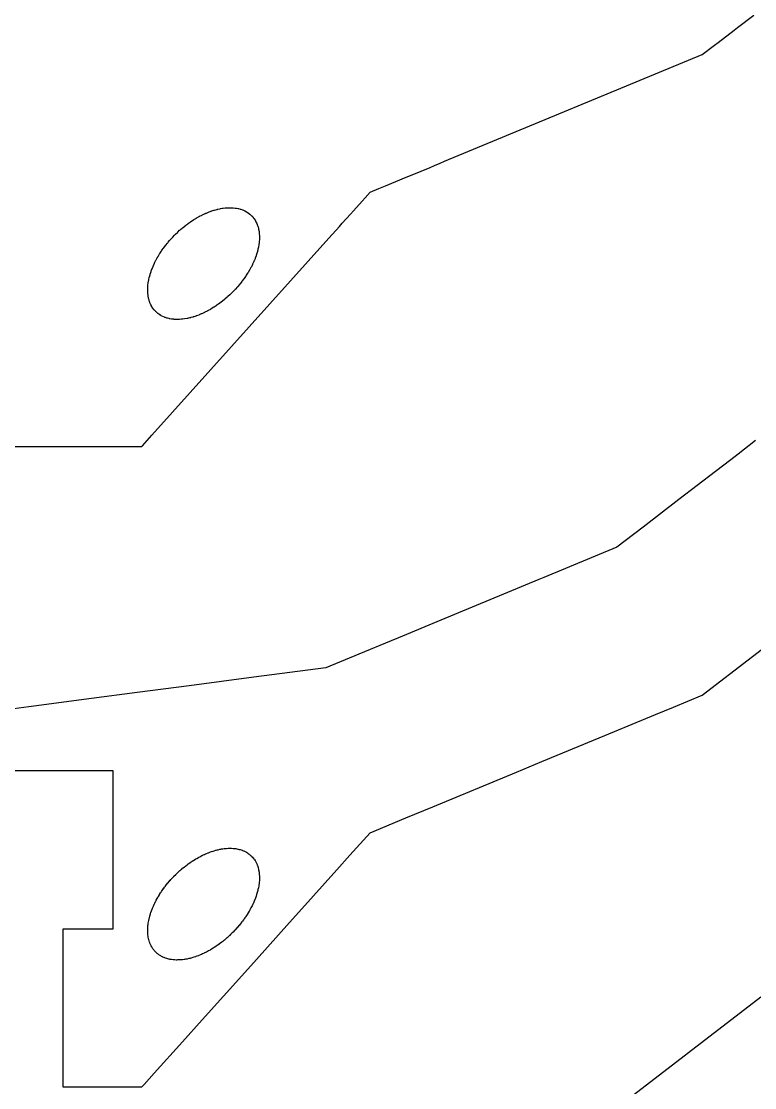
# Model space of a CAD drawing. Header units: metres. Extents: x 1 to 389, y 5 to 245.
# Drawn here: x 65.35 to 99.71, y 75 to 124.94 of the extents above; entities that cross this region are included whole.
import ezdxf

# ---------------------------------------------------------------- set-up
doc = ezdxf.new("R2010")
doc.units = ezdxf.units.M

msp = doc.modelspace()

# ---------------------------------------------------------------- linework, layer by layer
for p, q in [((98.9026, 124.65), (99.6631, 125.234)), ((97.994, 123.953), (98.7408, 124.527)), ((98.7408, 124.527), (98.9026, 124.65)), ((97.8273, 123.825), (97.994, 123.953)), ((85.1826, 118.385), (97.2487, 123.381)), ((97.2487, 123.381), (97.8273, 123.825)), ((84.973, 118.298), (85.1826, 118.385)), ((83.6683, 117.757), (84.502, 118.103)), ((84.502, 118.103), (84.707, 118.188)), ((84.707, 118.188), (84.973, 118.298)), ((82.4129, 117.237), (83.3755, 117.636)), ((83.3755, 117.636), (83.6683, 117.757)), ((81.4606, 116.681), (81.6927, 116.939)), ((81.6927, 116.939), (82.1014, 117.109)), ((82.1014, 117.109), (82.4129, 117.237)), ((80.909, 116.067), (81.3118, 116.515)), ((81.3118, 116.515), (81.4606, 116.681)), ((73.8044, 115.865), (73.8447, 115.885)), ((73.8447, 115.885), (73.864, 115.894)), ((73.864, 115.894), (73.9618, 115.939)), ((73.9618, 115.939), (73.9734, 115.944)), ((73.9734, 115.944), (73.9921, 115.95)), ((73.9921, 115.95), (74.0033, 115.955)), ((74.0033, 115.955), (74.0225, 115.963)), ((74.0225, 115.963), (74.1187, 116.005)), ((74.1187, 116.005), (74.2342, 116.048)), ((74.2342, 116.048), (74.2454, 116.052)), ((74.2454, 116.052), (74.2736, 116.062)), ((74.2736, 116.062), (74.3698, 116.093)), ((74.3698, 116.093), (74.381, 116.096)), ((74.381, 116.096), (74.3887, 116.099)), ((74.3887, 116.099), (74.408, 116.105)), ((74.408, 116.105), (74.5042, 116.131)), ((74.5042, 116.131), (74.515, 116.134)), ((74.515, 116.134), (74.5228, 116.135)), ((74.5228, 116.135), (74.532, 116.138)), ((74.532, 116.138), (74.5433, 116.141)), ((74.5433, 116.141), (74.5621, 116.145)), ((74.5621, 116.145), (74.6567, 116.165)), ((74.6567, 116.165), (74.6657, 116.167)), ((74.6657, 116.167), (74.6751, 116.168)), ((74.6751, 116.168), (74.7667, 116.184)), ((74.7667, 116.184), (74.7774, 116.186)), ((74.7774, 116.186), (74.7867, 116.189)), ((74.7867, 116.189), (74.8047, 116.191)), ((74.8047, 116.191), (74.8947, 116.202)), ((74.8947, 116.202), (74.905, 116.203)), ((74.905, 116.203), (74.9128, 116.203)), ((74.9128, 116.203), (74.9205, 116.205)), ((74.9205, 116.205), (74.9313, 116.206)), ((74.9313, 116.206), (75.0387, 116.211)), ((75.0387, 116.211), (75.0558, 116.212)), ((75.0558, 116.212), (75.1411, 116.213)), ((75.1411, 116.213), (75.1685, 116.213)), ((75.1685, 116.213), (75.1779, 116.213)), ((75.1779, 116.213), (75.1949, 116.212)), ((75.1949, 116.212), (75.2787, 116.207)), ((75.2787, 116.207), (75.3751, 116.196)), ((75.3751, 116.196), (75.385, 116.195)), ((75.385, 116.195), (75.3927, 116.195)), ((75.3927, 116.195), (75.3989, 116.194)), ((75.3989, 116.194), (75.4236, 116.189)), ((75.4236, 116.189), (75.5027, 116.173)), ((75.5027, 116.173), (75.5175, 116.17)), ((75.5175, 116.17), (75.601, 116.149)), ((75.601, 116.149), (75.6087, 116.147)), ((75.6087, 116.147), (75.6149, 116.146)), ((75.6149, 116.146), (75.623, 116.143)), ((75.623, 116.143), (75.6373, 116.138)), ((75.6373, 116.138), (75.7087, 116.113)), ((75.7087, 116.113), (75.7226, 116.108)), ((75.7226, 116.108), (75.7909, 116.078)), ((75.7909, 116.078), (75.7985, 116.074)), ((75.7985, 116.074), (75.8109, 116.068)), ((75.8109, 116.068), (75.8186, 116.064)), ((75.8186, 116.064), (75.8947, 116.023)), ((75.8947, 116.023), (75.9068, 116.016)), ((75.9068, 116.016), (75.9761, 115.972)), ((75.9761, 115.972), (75.9807, 115.969)), ((75.9807, 115.969), (75.9919, 115.96)), ((75.9919, 115.96), (76.0494, 115.917)), ((76.0494, 115.917), (76.0607, 115.909)), ((76.0607, 115.909), (76.0688, 115.902)), ((76.0688, 115.902), (76.071, 115.899)), ((76.071, 115.899), (76.1223, 115.851)), ((80.3873, 115.486), (80.7661, 115.908)), ((80.7661, 115.908), (80.909, 116.066)), ((80.909, 116.066), (80.909, 116.067)), ((73.0202, 115.365), (73.031, 115.373)), ((73.031, 115.373), (73.0387, 115.379)), ((73.0387, 115.379), (73.0571, 115.393)), ((73.0571, 115.393), (73.1487, 115.463)), ((73.1487, 115.463), (73.1594, 115.471)), ((73.1594, 115.471), (73.1687, 115.477)), ((73.1687, 115.477), (73.1876, 115.49)), ((73.1876, 115.49), (73.2822, 115.557)), ((73.2822, 115.557), (73.2934, 115.565)), ((73.2934, 115.565), (73.3027, 115.569)), ((73.3027, 115.569), (73.3105, 115.577)), ((73.3105, 115.577), (73.3213, 115.585)), ((73.3213, 115.585), (73.4367, 115.657)), ((73.4367, 115.657), (73.4556, 115.669)), ((73.4556, 115.669), (73.5518, 115.728)), ((73.5518, 115.728), (73.5634, 115.735)), ((73.5634, 115.735), (73.5727, 115.739)), ((73.5727, 115.739), (73.592, 115.75)), ((73.592, 115.75), (73.6882, 115.804)), ((73.6882, 115.804), (73.6994, 115.811)), ((73.6994, 115.811), (73.7087, 115.815)), ((73.7087, 115.815), (73.7165, 115.82)), ((73.7165, 115.82), (73.7277, 115.826)), ((73.7277, 115.826), (73.7851, 115.855)), ((73.7851, 115.855), (73.8044, 115.865)), ((76.1223, 115.851), (76.1285, 115.846)), ((76.1285, 115.846), (76.1348, 115.841)), ((76.1348, 115.841), (76.1378, 115.837)), ((76.1378, 115.837), (76.1432, 115.83)), ((76.1432, 115.83), (76.1929, 115.778)), ((76.1929, 115.778), (76.2027, 115.767)), ((76.2027, 115.767), (76.2446, 115.71)), ((76.2446, 115.71), (76.2527, 115.699)), ((76.2527, 115.699), (76.2581, 115.692)), ((76.2581, 115.692), (76.2627, 115.687)), ((76.2627, 115.687), (76.3015, 115.627)), ((76.3015, 115.627), (76.3092, 115.615)), ((76.3092, 115.615), (76.3136, 115.608)), ((76.3136, 115.608), (76.3167, 115.601)), ((76.3167, 115.601), (76.3576, 115.525)), ((76.3576, 115.525), (76.3616, 115.518)), ((76.3616, 115.518), (76.3647, 115.511)), ((76.3647, 115.511), (76.4001, 115.43)), ((76.4001, 115.43), (76.4036, 115.422)), ((76.4036, 115.422), (76.4067, 115.415)), ((76.4067, 115.415), (76.4316, 115.344)), ((80.2534, 115.336), (80.3873, 115.486)), ((72.4429, 114.84), (72.5236, 114.924)), ((72.5236, 114.924), (72.5599, 114.961)), ((72.5599, 114.961), (72.5769, 114.977)), ((72.5769, 114.977), (72.6608, 115.059)), ((72.6608, 115.059), (72.6782, 115.075)), ((72.6782, 115.075), (72.7667, 115.154)), ((72.7667, 115.154), (72.777, 115.163)), ((72.777, 115.163), (72.7847, 115.169)), ((72.7847, 115.169), (72.8022, 115.185)), ((72.8022, 115.185), (72.8907, 115.262)), ((72.8907, 115.262), (72.901, 115.271)), ((72.901, 115.271), (72.9087, 115.277)), ((72.9087, 115.277), (72.9271, 115.292)), ((72.9271, 115.292), (73.0202, 115.365)), ((76.4316, 115.344), (76.4365, 115.33)), ((76.4365, 115.33), (76.4388, 115.322)), ((76.4388, 115.322), (76.4388, 115.315)), ((76.4388, 115.315), (76.4605, 115.239)), ((76.4605, 115.239), (76.4668, 115.216)), ((76.4668, 115.216), (76.4668, 115.209)), ((76.4668, 115.209), (76.4887, 115.099)), ((76.4887, 115.099), (76.4965, 115.017)), ((76.4965, 115.017), (76.4983, 115.001)), ((76.4983, 115.001), (76.4992, 114.992)), ((76.4992, 114.992), (76.5007, 114.985)), ((76.5007, 114.985), (76.5054, 114.902)), ((76.5054, 114.902), (76.5063, 114.885)), ((76.5063, 114.885), (76.5067, 114.875)), ((76.5067, 114.875), (76.5067, 114.867)), ((79.7603, 114.787), (80.2534, 115.336)), ((71.4654, 105.552), (79.7603, 114.787)), ((72.0206, 114.334), (72.0985, 114.438)), ((72.0985, 114.438), (72.1047, 114.445)), ((72.1047, 114.445), (72.1137, 114.457)), ((72.1137, 114.457), (72.1195, 114.464)), ((72.1195, 114.464), (72.1925, 114.557)), ((72.1925, 114.557), (72.2005, 114.568)), ((72.2005, 114.568), (72.2067, 114.575)), ((72.2067, 114.575), (72.222, 114.593)), ((72.222, 114.593), (72.298, 114.682)), ((72.298, 114.682), (72.3058, 114.689)), ((72.3058, 114.689), (72.3147, 114.699)), ((72.3147, 114.699), (72.3225, 114.707)), ((72.3225, 114.707), (72.3315, 114.717)), ((72.3315, 114.717), (72.3476, 114.735)), ((72.3476, 114.735), (72.4267, 114.823)), ((72.4267, 114.823), (72.4429, 114.84)), ((76.4619, 114.382), (76.4587, 114.363)), ((76.4774, 114.473), (76.4619, 114.382)), ((76.4796, 114.484), (76.4774, 114.473)), ((76.4827, 114.493), (76.4796, 114.484)), ((76.4841, 114.511), (76.4827, 114.501)), ((76.4827, 114.501), (76.4827, 114.493)), ((76.4859, 114.529), (76.4841, 114.511)), ((76.4967, 114.619), (76.4859, 114.529)), ((76.4981, 114.637), (76.4967, 114.619)), ((76.5043, 114.727), (76.4981, 114.637)), ((76.5047, 114.738), (76.5043, 114.727)), ((76.5052, 114.78), (76.5047, 114.763)), ((76.5047, 114.763), (76.5047, 114.738)), ((76.5067, 114.867), (76.5052, 114.78)), ((71.6795, 113.797), (71.7338, 113.893)), ((71.7338, 113.893), (71.7401, 113.904)), ((71.7401, 113.904), (71.7448, 113.913)), ((71.7448, 113.913), (71.7509, 113.921)), ((71.7509, 113.921), (71.7581, 113.932)), ((71.7581, 113.932), (71.7693, 113.952)), ((71.7693, 113.952), (71.8267, 114.049)), ((71.8267, 114.049), (71.8393, 114.068)), ((71.8393, 114.068), (71.9014, 114.163)), ((71.9014, 114.163), (71.9054, 114.169)), ((71.9054, 114.169), (71.9085, 114.174)), ((71.9085, 114.174), (71.9147, 114.183)), ((71.9147, 114.183), (71.9194, 114.191)), ((71.9194, 114.191), (71.927, 114.202)), ((71.927, 114.202), (71.94, 114.221)), ((71.94, 114.221), (72.0067, 114.315)), ((72.0067, 114.315), (72.0206, 114.334)), ((76.3487, 113.961), (76.3059, 113.846)), ((76.3546, 113.981), (76.3487, 113.961)), ((76.3856, 114.077), (76.3546, 113.981)), ((76.3892, 114.088), (76.3856, 114.077)), ((76.3907, 114.097), (76.3892, 114.088)), ((76.3954, 114.105), (76.3907, 114.097)), ((76.399, 114.116), (76.3954, 114.105)), ((76.4287, 114.229), (76.399, 114.116)), ((76.4303, 114.239), (76.4287, 114.229)), ((76.4325, 114.25), (76.4303, 114.239)), ((76.437, 114.269), (76.4325, 114.25)), ((76.4587, 114.363), (76.437, 114.269)), ((71.4787, 113.365), (71.4834, 113.375)), ((71.4834, 113.375), (71.4883, 113.386)), ((71.4883, 113.386), (71.5367, 113.501)), ((71.5367, 113.501), (71.5907, 113.62)), ((71.5907, 113.62), (71.5929, 113.625)), ((71.5929, 113.625), (71.5987, 113.639)), ((71.5987, 113.639), (71.609, 113.659)), ((71.609, 113.659), (71.6587, 113.757)), ((71.6587, 113.757), (71.6641, 113.768)), ((71.6641, 113.768), (71.6687, 113.777)), ((71.6687, 113.777), (71.6795, 113.797)), ((76.1087, 113.415), (76.0544, 113.318)), ((76.1134, 113.423), (76.1087, 113.415)), ((76.1192, 113.434), (76.1134, 113.423)), ((76.1268, 113.449), (76.1192, 113.434)), ((76.1765, 113.547), (76.1268, 113.449)), ((76.1787, 113.551), (76.1765, 113.547)), ((76.1877, 113.571), (76.1787, 113.551)), ((76.2312, 113.668), (76.1877, 113.571)), ((76.2361, 113.68), (76.2312, 113.668)), ((76.2407, 113.689), (76.2361, 113.68)), ((76.2439, 113.699), (76.2407, 113.689)), ((76.2483, 113.71), (76.2439, 113.699)), ((76.2568, 113.729), (76.2483, 113.71)), ((76.2987, 113.825), (76.2568, 113.729)), ((76.3036, 113.84), (76.2987, 113.825)), ((76.3059, 113.846), (76.3036, 113.84)), ((71.3232, 112.848), (71.3449, 112.943)), ((71.3449, 112.943), (71.3472, 112.954)), ((71.3472, 112.954), (71.3487, 112.961)), ((71.3487, 112.961), (71.3537, 112.98)), ((71.3537, 112.98), (71.3801, 113.075)), ((71.3801, 113.075), (71.3836, 113.086)), ((71.3836, 113.086), (71.3867, 113.095)), ((71.3867, 113.095), (71.3883, 113.103)), ((71.3883, 113.103), (71.3919, 113.114)), ((71.3919, 113.114), (71.3977, 113.133)), ((71.3977, 113.133), (71.4287, 113.229)), ((71.4287, 113.229), (71.4318, 113.239)), ((71.4318, 113.239), (71.4359, 113.25)), ((71.4359, 113.25), (71.4787, 113.365)), ((75.7707, 112.875), (75.7009, 112.782)), ((75.7757, 112.883), (75.7707, 112.875)), ((75.7837, 112.894), (75.7757, 112.883)), ((75.8505, 112.989), (75.7837, 112.894)), ((75.8581, 113), (75.8505, 112.989)), ((75.8627, 113.009), (75.8581, 113)), ((75.8689, 113.017), (75.8627, 113.009)), ((75.8761, 113.028), (75.8689, 113.017)), ((75.8887, 113.047), (75.8761, 113.028)), ((75.9507, 113.143), (75.8887, 113.047)), ((75.9569, 113.153), (75.9507, 113.143)), ((75.9637, 113.164), (75.9569, 113.153)), ((75.9753, 113.183), (75.9637, 113.164)), ((76.0374, 113.287), (75.9753, 113.183)), ((76.0544, 113.318), (76.0374, 113.287)), ((71.2712, 112.342), (71.2728, 112.429)), ((71.2728, 112.447), (71.2741, 112.465)), ((71.2728, 112.429), (71.2728, 112.447)), ((71.2741, 112.465), (71.2787, 112.553)), ((71.2787, 112.553), (71.2792, 112.564)), ((71.2792, 112.564), (71.2807, 112.571)), ((71.2807, 112.571), (71.2816, 112.577)), ((71.2816, 112.577), (71.283, 112.589)), ((71.283, 112.589), (71.2938, 112.679)), ((71.2938, 112.679), (71.2952, 112.69)), ((71.2952, 112.69), (71.2967, 112.697)), ((71.2967, 112.697), (71.3187, 112.829)), ((71.3187, 112.829), (71.3232, 112.848)), ((75.3585, 112.377), (75.3507, 112.367)), ((75.3679, 112.387), (75.3585, 112.377)), ((75.3836, 112.404), (75.3679, 112.387)), ((75.4627, 112.491), (75.3836, 112.404)), ((75.4705, 112.499), (75.4627, 112.491)), ((75.4947, 112.527), (75.4705, 112.499)), ((75.5707, 112.615), (75.4947, 112.527)), ((75.577, 112.625), (75.5707, 112.615)), ((75.5855, 112.636), (75.577, 112.625)), ((75.5993, 112.652), (75.5855, 112.636)), ((75.5998, 112.654), (75.5993, 112.652)), ((75.6875, 112.764), (75.5998, 112.654)), ((75.7009, 112.782), (75.6875, 112.764)), ((71.2707, 112.325), (71.2712, 112.342)), ((71.2707, 112.318), (71.2707, 112.325)), ((71.2716, 112.308), (71.2707, 112.318)), ((71.2763, 112.222), (71.2716, 112.308)), ((71.2767, 112.205), (71.2763, 112.222)), ((71.2783, 112.199), (71.2767, 112.205)), ((71.2792, 112.19), (71.2783, 112.199)), ((71.2885, 112.109), (71.2792, 112.19)), ((71.2907, 112.093), (71.2885, 112.109)), ((71.2907, 112.086), (71.2907, 112.093)), ((71.2921, 112.076), (71.2907, 112.086)), ((71.3076, 111.999), (71.2921, 112.076)), ((71.3107, 111.983), (71.3076, 111.999)), ((71.3132, 111.971), (71.3107, 111.983)), ((71.3145, 111.967), (71.3132, 111.971)), ((71.3347, 111.892), (71.3145, 111.967)), ((71.3387, 111.877), (71.3347, 111.892)), ((71.362, 111.806), (71.3387, 111.877)), ((74.8687, 111.913), (74.7772, 111.84)), ((74.8765, 111.921), (74.8687, 111.913)), ((74.9043, 111.945), (74.8765, 111.921)), ((74.9927, 112.021), (74.9043, 111.945)), ((75.0005, 112.029), (74.9927, 112.021)), ((75.0108, 112.039), (75.0005, 112.029)), ((75.0283, 112.054), (75.0108, 112.039)), ((75.1167, 112.133), (75.0283, 112.054)), ((75.1245, 112.14), (75.1167, 112.133)), ((75.1344, 112.149), (75.1245, 112.14)), ((75.2347, 112.249), (75.1344, 112.149)), ((75.244, 112.257), (75.2347, 112.249)), ((75.2539, 112.267), (75.244, 112.257)), ((75.2701, 112.284), (75.2539, 112.267)), ((75.3507, 112.367), (75.2701, 112.284)), ((71.3692, 111.783), (71.362, 111.806)), ((71.3707, 111.775), (71.3692, 111.783)), ((71.3738, 111.771), (71.3707, 111.775)), ((71.3774, 111.763), (71.3738, 111.771)), ((71.4069, 111.693), (71.3774, 111.763)), ((71.4128, 111.679), (71.4069, 111.693)), ((71.4158, 111.673), (71.4128, 111.679)), ((71.4199, 111.666), (71.4158, 111.673)), ((71.4607, 111.589), (71.4199, 111.666)), ((71.4638, 111.583), (71.4607, 111.589)), ((71.4683, 111.576), (71.4638, 111.583)), ((71.5167, 111.503), (71.4683, 111.576)), ((71.5586, 111.447), (71.5167, 111.503)), ((71.5672, 111.436), (71.5586, 111.447)), ((71.5721, 111.43), (71.5672, 111.436)), ((71.5767, 111.423), (71.5721, 111.43)), ((71.5798, 111.419), (71.5767, 111.423)), ((71.5852, 111.413), (71.5798, 111.419)), ((71.6349, 111.362), (71.5852, 111.413)), ((74.0707, 111.375), (74.0614, 111.371)), ((74.0785, 111.382), (74.0707, 111.375)), ((74.109, 111.399), (74.0785, 111.382)), ((74.2067, 111.451), (74.109, 111.399)), ((74.2145, 111.458), (74.2067, 111.451)), ((74.2257, 111.465), (74.2145, 111.458)), ((74.3407, 111.533), (74.2257, 111.465)), ((74.3501, 111.54), (74.3407, 111.533)), ((74.3613, 111.547), (74.3501, 111.54)), ((74.3805, 111.559), (74.3613, 111.547)), ((74.4767, 111.621), (74.3805, 111.559)), ((74.4845, 111.626), (74.4767, 111.621)), ((74.4953, 111.634), (74.4845, 111.626)), ((74.5141, 111.647), (74.4953, 111.634)), ((74.6087, 111.713), (74.5141, 111.647)), ((74.6271, 111.727), (74.6087, 111.713)), ((74.731, 111.805), (74.6271, 111.727)), ((74.7387, 111.811), (74.731, 111.805)), ((74.748, 111.818), (74.7387, 111.811)), ((74.7588, 111.826), (74.748, 111.818)), ((74.7772, 111.84), (74.7588, 111.826)), ((71.6447, 111.351), (71.6349, 111.362)), ((71.6552, 111.341), (71.6447, 111.351)), ((71.6655, 111.331), (71.6552, 111.341)), ((71.7168, 111.283), (71.6655, 111.331)), ((71.7229, 111.279), (71.7168, 111.283)), ((71.7297, 111.274), (71.7229, 111.279)), ((71.7409, 111.265), (71.7297, 111.274)), ((71.7967, 111.223), (71.7409, 111.265)), ((71.8694, 111.175), (71.7967, 111.223)), ((71.8765, 111.17), (71.8694, 111.175)), ((71.8827, 111.167), (71.8765, 111.17)), ((71.8874, 111.164), (71.8827, 111.167)), ((71.895, 111.16), (71.8874, 111.164)), ((71.9076, 111.153), (71.895, 111.16)), ((71.9727, 111.119), (71.9076, 111.153)), ((71.9866, 111.114), (71.9727, 111.119)), ((72.0549, 111.086), (71.9866, 111.114)), ((72.0625, 111.082), (72.0549, 111.086)), ((72.0687, 111.077), (72.0625, 111.082)), ((72.0765, 111.076), (72.0687, 111.077)), ((72.0846, 111.074), (72.0765, 111.076)), ((72.0993, 111.069), (72.0846, 111.074)), ((72.1707, 111.045), (72.0993, 111.069)), ((72.1769, 111.042), (72.1707, 111.045)), ((72.2007, 111.036), (72.1769, 111.042)), ((72.2767, 111.017), (72.2007, 111.036)), ((72.2829, 111.016), (72.2767, 111.017)), ((72.2915, 111.014), (72.2829, 111.016)), ((72.3076, 111.011), (72.2915, 111.014)), ((72.3867, 110.997), (72.3076, 111.011)), ((72.4831, 110.986), (72.3867, 110.997)), ((72.4925, 110.985), (72.4831, 110.986)), ((72.4987, 110.983), (72.4925, 110.985)), ((72.5081, 110.983), (72.4987, 110.983)), ((72.5179, 110.983), (72.5081, 110.983)), ((72.5365, 110.981), (72.5179, 110.983)), ((72.5536, 110.98), (72.5365, 110.981)), ((72.6187, 110.977), (72.5536, 110.98)), ((72.6265, 110.977), (72.6187, 110.977)), ((72.6364, 110.978), (72.6265, 110.977)), ((72.6538, 110.978), (72.6364, 110.978)), ((72.7407, 110.979), (72.6538, 110.978)), ((72.7578, 110.981), (72.7407, 110.979)), ((72.8462, 110.985), (72.7578, 110.981)), ((72.857, 110.986), (72.8462, 110.985)), ((72.8725, 110.989), (72.857, 110.986)), ((72.8828, 110.99), (72.8725, 110.989)), ((72.9007, 110.992), (72.8828, 110.99)), ((72.9907, 111.003), (72.9007, 110.992)), ((73.1207, 111.025), (72.9907, 111.003)), ((73.14, 111.03), (73.1207, 111.025)), ((73.2347, 111.052), (73.14, 111.03)), ((73.2454, 111.054), (73.2347, 111.052)), ((73.2547, 111.055), (73.2454, 111.054)), ((73.2625, 111.058), (73.2547, 111.055)), ((73.2724, 111.061), (73.2625, 111.058)), ((73.2733, 111.062), (73.2724, 111.061)), ((73.2925, 111.067), (73.2733, 111.062)), ((73.3887, 111.093), (73.2925, 111.067)), ((73.3965, 111.095), (73.3887, 111.093)), ((73.4077, 111.098), (73.3965, 111.095)), ((73.4265, 111.105), (73.4077, 111.098)), ((73.5228, 111.137), (73.4265, 111.105)), ((73.532, 111.14), (73.5228, 111.137)), ((73.5433, 111.144), (73.532, 111.14)), ((73.5625, 111.151), (73.5433, 111.144)), ((73.6587, 111.185), (73.5625, 111.151)), ((73.6785, 111.194), (73.6587, 111.185)), ((73.7762, 111.236), (73.6785, 111.194)), ((73.787, 111.24), (73.7762, 111.236)), ((73.7947, 111.243), (73.787, 111.24)), ((73.804, 111.248), (73.7947, 111.243)), ((73.835, 111.262), (73.804, 111.248)), ((73.9327, 111.307), (73.835, 111.262)), ((73.9439, 111.313), (73.9327, 111.307)), ((73.952, 111.317), (73.9439, 111.313)), ((74.0498, 111.365), (73.952, 111.317)), ((74.0614, 111.371), (74.0498, 111.365)), ((71.0252, 105.063), (71.4654, 105.552)), ((58.9987, 105.033), (70.9987, 105.033)), ((70.9987, 105.033), (71.0252, 105.063)), ((99.7553, 105.303), (98.9378, 104.676)), ((98.5862, 104.405), (97.8779, 103.862)), ((98.9378, 104.676), (98.5862, 104.405)), ((97.8779, 103.862), (96.1621, 102.545)), ((96.1621, 102.545), (94.4844, 101.258)), ((94.4844, 101.258), (93.6362, 100.608)), ((93.6362, 100.608), (93.2487, 100.309)), ((93.2487, 100.309), (89.8285, 98.8928)), ((89.8285, 98.8928), (89.5913, 98.7955)), ((89.5913, 98.7955), (85.0123, 96.8977)), ((85.0123, 96.8977), (83.0139, 96.0699)), ((82.6777, 95.93), (81.1656, 95.3036)), ((83.0139, 96.0699), (82.6777, 95.93)), ((99.6088, 95.193), (100.285, 95.7103)), ((81.1656, 95.3036), (79.6227, 94.6653)), ((97.2487, 93.3813), (99.6088, 95.193)), ((79.6227, 94.6653), (76.2503, 94.2216)), ((76.2503, 94.2216), (73.2209, 93.8222)), ((70.7838, 93.5031), (68.6391, 93.2209)), ((73.2209, 93.8222), (70.7838, 93.5031)), ((68.6391, 93.2209), (65.7002, 92.8335)), ((95.9117, 92.8276), (97.2487, 93.3813)), ((65.7002, 92.8335), (64.9987, 92.7413)), ((93.9739, 92.0251), (95.0671, 92.4785)), ((95.0671, 92.4785), (95.9117, 92.8276)), ((93.1476, 91.6832), (93.9739, 92.0251)), ((89.7418, 90.272), (93.1476, 91.6832)), ((88.5554, 89.782), (89.7418, 90.272)), ((60.3589, 89.8493), (69.639, 89.8493)), ((69.639, 89.8493), (69.639, 82.4213)), ((84.6268, 88.1532), (88.5554, 89.782)), ((83.36, 87.6304), (84.6268, 88.1532)), ((81.6927, 86.9393), (83.36, 87.6304)), ((80.7458, 85.8845), (81.6927, 86.9393)), ((73.8447, 85.8853), (73.9234, 85.9219)), ((73.9234, 85.9219), (73.9342, 85.9269)), ((73.9342, 85.9269), (73.9817, 85.947)), ((73.9817, 85.947), (73.9838, 85.9477)), ((73.9838, 85.9477), (74.0295, 85.9678)), ((74.0295, 85.9678), (74.1081, 86.0007)), ((74.1081, 86.0007), (74.1187, 86.0053)), ((74.1187, 86.0053), (74.208, 86.0385)), ((74.208, 86.0385), (74.2537, 86.055)), ((74.2537, 86.055), (74.3315, 86.0809)), ((74.3315, 86.0809), (74.3879, 86.099)), ((74.3879, 86.099), (74.3887, 86.0993)), ((74.3887, 86.0993), (74.4673, 86.1213)), ((74.4673, 86.1213), (74.478, 86.1242)), ((74.478, 86.1242), (74.5219, 86.1352)), ((74.5219, 86.1352), (74.5228, 86.1353)), ((74.5228, 86.1353), (74.5238, 86.1357)), ((74.5238, 86.1357), (74.5695, 86.1448)), ((74.5695, 86.1448), (74.6463, 86.1631)), ((74.6463, 86.1631), (74.6567, 86.1653)), ((74.6567, 86.1653), (74.6933, 86.1726)), ((74.6933, 86.1726), (74.7317, 86.1781)), ((74.7317, 86.1781), (74.7418, 86.1799)), ((74.7418, 86.1799), (74.7857, 86.189)), ((74.7857, 86.189), (74.7867, 86.1893)), ((74.7867, 86.1893), (74.8599, 86.1966)), ((74.8599, 86.1966), (74.8698, 86.1978)), ((74.8698, 86.1978), (74.9119, 86.2033)), ((74.9119, 86.2033), (74.9128, 86.2033)), ((74.9128, 86.2033), (74.9136, 86.2035)), ((74.9136, 86.2035), (74.9575, 86.2072)), ((74.9575, 86.2072), (75.0387, 86.2113)), ((75.0387, 86.2113), (75.1082, 86.2132)), ((75.1082, 86.2132), (75.1177, 86.2133)), ((75.1177, 86.2133), (75.1616, 86.2133)), ((75.1616, 86.2133), (75.2, 86.2115)), ((75.2, 86.2115), (75.2695, 86.2079)), ((75.2695, 86.2079), (75.2787, 86.2073)), ((75.2787, 86.2073), (75.3517, 86.199)), ((75.3517, 86.199), (75.3919, 86.1953)), ((75.3919, 86.1953), (75.3927, 86.1953)), ((75.3927, 86.1953), (75.3934, 86.1952)), ((75.3934, 86.1952), (75.494, 86.175)), ((75.494, 86.175), (75.5027, 86.1733)), ((75.5027, 86.1733), (75.5631, 86.1587)), ((75.5631, 86.1587), (75.6079, 86.1475)), ((75.6079, 86.1475), (75.6087, 86.1473)), ((75.6087, 86.1473), (75.6094, 86.1472)), ((75.6094, 86.1472), (75.6423, 86.1362)), ((75.6423, 86.1362), (75.7008, 86.1161)), ((75.7008, 86.1161), (75.7087, 86.1133)), ((75.7087, 86.1133), (75.7654, 86.0896)), ((75.7654, 86.0896), (75.773, 86.0863)), ((75.773, 86.0863), (75.8047, 86.0713)), ((75.8047, 86.0713), (75.8365, 86.0545)), ((75.8365, 86.0545), (75.8947, 86.0233)), ((75.8947, 86.0233), (75.9441, 85.9923)), ((75.9441, 85.9923), (75.9802, 85.9697)), ((75.9802, 85.9697), (75.9807, 85.9693)), ((75.9807, 85.9693), (76.0264, 85.9328)), ((76.0264, 85.9328), (76.0328, 85.928)), ((76.0328, 85.928), (76.0607, 85.9093)), ((76.0607, 85.9093), (76.0936, 85.8783)), ((73.0387, 85.3793), (73.1137, 85.436)), ((73.1137, 85.436), (73.1238, 85.4437)), ((73.1238, 85.4437), (73.1677, 85.4766)), ((73.1677, 85.4766), (73.2455, 85.5303)), ((73.2455, 85.5303), (73.256, 85.5377)), ((73.256, 85.5377), (73.3017, 85.5688)), ((73.3017, 85.5688), (73.3027, 85.5693)), ((73.3027, 85.5693), (73.3036, 85.5702)), ((73.3036, 85.5702), (73.3475, 85.6013)), ((73.3475, 85.6013), (73.4367, 85.6573)), ((73.4367, 85.6573), (73.5135, 85.7049)), ((73.5135, 85.7049), (73.5242, 85.7114)), ((73.5242, 85.7114), (73.5717, 85.7388)), ((73.5717, 85.7388), (73.5727, 85.7393)), ((73.5727, 85.7393), (73.6514, 85.7832)), ((73.6514, 85.7832), (73.662, 85.7892)), ((73.662, 85.7892), (73.7077, 85.8148)), ((73.7077, 85.8148), (73.7087, 85.8153)), ((73.7087, 85.8153), (73.7096, 85.8159)), ((73.7096, 85.8159), (73.7553, 85.8396)), ((73.7553, 85.8396), (73.8403, 85.8831)), ((73.8403, 85.8831), (73.8447, 85.8853)), ((76.0936, 85.8783), (76.1028, 85.8691)), ((76.1028, 85.8691), (76.1085, 85.8638)), ((76.1085, 85.8638), (76.134, 85.8418)), ((76.134, 85.8418), (76.1348, 85.8413)), ((76.1348, 85.8413), (76.1351, 85.8408)), ((76.1351, 85.8408), (76.157, 85.8152)), ((76.157, 85.8152), (76.1625, 85.8094)), ((76.1625, 85.8094), (76.2027, 85.7673)), ((76.2027, 85.7673), (76.2074, 85.761)), ((76.2074, 85.761), (76.2403, 85.7153)), ((76.2403, 85.7153), (76.2622, 85.6879)), ((76.2622, 85.6879), (76.2627, 85.6873)), ((76.2627, 85.6873), (76.267, 85.6806)), ((76.267, 85.6806), (76.2981, 85.6313)), ((76.2981, 85.6313), (76.3164, 85.602)), ((76.3164, 85.602), (76.3479, 85.5431)), ((76.3479, 85.5431), (76.3647, 85.5113)), ((76.3647, 85.5113), (76.3918, 85.4489)), ((76.3918, 85.4489), (76.4064, 85.416)), ((76.4064, 85.416), (76.4067, 85.4153)), ((76.4067, 85.4153), (76.4095, 85.4074)), ((76.4095, 85.4074), (76.4296, 85.3508)), ((80.1389, 85.2081), (80.7458, 85.8845)), ((72.5015, 84.9021), (72.582, 84.9826)), ((72.582, 84.9826), (72.6515, 85.0502)), ((72.6515, 85.0502), (72.6608, 85.0593)), ((72.6608, 85.0593), (72.732, 85.1233)), ((72.732, 85.1233), (72.7418, 85.1321)), ((72.7418, 85.1321), (72.7839, 85.1686)), ((72.7839, 85.1686), (72.7847, 85.1693)), ((72.7847, 85.1693), (72.856, 85.2315)), ((72.856, 85.2315), (72.8658, 85.2401)), ((72.8658, 85.2401), (72.9079, 85.2766)), ((72.9079, 85.2766), (72.9252, 85.2901)), ((72.9252, 85.2901), (72.994, 85.3439)), ((72.994, 85.3439), (73.0387, 85.3793)), ((76.4296, 85.3508), (76.4388, 85.316)), ((76.4388, 85.316), (76.4388, 85.3153)), ((76.4388, 85.3153), (76.4411, 85.3069)), ((76.4411, 85.3069), (76.4668, 85.21)), ((76.4668, 85.21), (76.4668, 85.2093)), ((76.4668, 85.2093), (76.4887, 85.0993)), ((76.4887, 85.0993), (76.4896, 85.0902)), ((76.4896, 85.0902), (76.4969, 85.0244)), ((76.4969, 85.0244), (76.5006, 84.986)), ((76.5006, 84.986), (76.5007, 84.9853)), ((76.5007, 84.9853), (76.5049, 84.9066)), ((76.5049, 84.9066), (76.5067, 84.8682)), ((78.4954, 83.38), (80.1389, 85.2081)), ((72.0634, 84.3903), (72.104, 84.4445)), ((72.104, 84.4445), (72.1047, 84.4453)), ((72.1047, 84.4453), (72.1413, 84.4929)), ((72.1413, 84.4929), (72.1651, 84.5203)), ((72.1651, 84.5203), (72.1731, 84.5306)), ((72.1731, 84.5306), (72.2061, 84.5745)), ((72.2061, 84.5745), (72.2067, 84.5753)), ((72.2067, 84.5753), (72.2689, 84.6485)), ((72.2689, 84.6485), (72.2773, 84.6583)), ((72.2773, 84.6583), (72.2782, 84.6591)), ((72.2782, 84.6591), (72.3147, 84.6993)), ((72.3147, 84.6993), (72.3156, 84.7002)), ((72.3156, 84.7002), (72.3522, 84.7422)), ((72.3522, 84.7422), (72.418, 84.8135)), ((72.418, 84.8135), (72.4267, 84.8233)), ((72.4267, 84.8233), (72.4926, 84.8928)), ((72.4926, 84.8928), (72.5015, 84.9021)), ((76.4733, 84.4484), (76.4587, 84.3633)), ((76.4824, 84.4923), (76.4733, 84.4484)), ((76.4827, 84.4933), (76.4824, 84.4923)), ((76.4882, 84.5362), (76.4827, 84.4942)), ((76.4827, 84.4942), (76.4827, 84.4933)), ((76.4955, 84.6094), (76.4882, 84.5362)), ((76.4967, 84.6193), (76.4955, 84.6094)), ((76.5022, 84.6925), (76.4967, 84.6193)), ((76.5029, 84.7024), (76.5022, 84.6925)), ((76.5047, 84.7445), (76.5029, 84.7024)), ((76.5066, 84.8577), (76.5047, 84.7864)), ((76.5047, 84.7864), (76.5047, 84.7445)), ((76.5067, 84.8682), (76.5066, 84.8577)), ((71.7186, 83.8666), (71.7442, 83.9123)), ((71.7442, 83.9123), (71.7448, 83.9133)), ((71.7448, 83.9133), (71.7454, 83.9142)), ((71.7454, 83.9142), (71.7747, 83.9599)), ((71.7747, 83.9599), (71.8204, 84.0385)), ((71.8204, 84.0385), (71.8267, 84.0493)), ((71.8267, 84.0493), (71.8779, 84.1261)), ((71.8779, 84.1261), (71.8848, 84.1366)), ((71.8848, 84.1366), (71.9013, 84.1604)), ((71.9013, 84.1604), (71.914, 84.1823)), ((71.914, 84.1823), (71.9147, 84.1833)), ((71.9147, 84.1833), (71.9153, 84.1842)), ((71.9153, 84.1842), (71.9463, 84.2281)), ((71.9463, 84.2281), (71.9993, 84.3049)), ((71.9993, 84.3049), (72.0067, 84.3153)), ((72.0067, 84.3153), (72.0634, 84.3903)), ((76.3487, 83.9613), (76.3155, 83.8721)), ((76.3725, 84.0399), (76.3487, 83.9613)), ((76.3906, 84.0963), (76.3725, 84.0399)), ((76.3907, 84.0973), (76.3906, 84.0963)), ((76.3913, 84.0982), (76.3907, 84.0973)), ((76.4059, 84.1421), (76.3913, 84.0982)), ((76.4287, 84.2293), (76.4059, 84.1421)), ((76.4289, 84.2304), (76.4287, 84.2293)), ((76.438, 84.2761), (76.4289, 84.2304)), ((76.4563, 84.3528), (76.438, 84.2761)), ((76.4587, 84.3633), (76.4563, 84.3528)), ((71.4792, 83.3664), (71.4994, 83.4121)), ((71.4994, 83.4121), (71.5367, 83.5013)), ((71.5367, 83.5013), (71.5783, 83.5928)), ((71.5783, 83.5928), (71.5874, 83.6111)), ((71.5874, 83.6111), (71.5987, 83.6393)), ((71.5987, 83.6393), (71.6408, 83.7198)), ((71.6408, 83.7198), (71.6463, 83.7306)), ((71.6463, 83.7306), (71.6682, 83.7763)), ((71.6682, 83.7763), (71.6687, 83.7773)), ((71.6687, 83.7773), (71.7126, 83.8559)), ((71.7126, 83.8559), (71.7186, 83.8666)), ((76.1093, 83.4162), (76.0589, 83.3259)), ((76.133, 83.4619), (76.1093, 83.4162)), ((76.1641, 83.5222), (76.133, 83.4619)), ((76.1696, 83.5331), (76.1641, 83.5222)), ((76.1787, 83.5513), (76.1696, 83.5331)), ((76.2153, 83.6299), (76.1787, 83.5513)), ((76.2201, 83.6408), (76.2153, 83.6299)), ((76.2402, 83.6883), (76.2201, 83.6408)), ((76.2407, 83.6893), (76.2402, 83.6883)), ((76.2411, 83.6904), (76.2407, 83.6893)), ((76.2594, 83.7361), (76.2411, 83.6904)), ((76.2941, 83.8147), (76.2594, 83.7361)), ((76.2987, 83.8253), (76.2941, 83.8147)), ((76.3064, 83.8483), (76.2987, 83.8253)), ((76.3155, 83.8721), (76.3064, 83.8483)), ((71.3187, 82.8293), (71.337, 82.9061)), ((71.337, 82.9061), (71.3394, 82.9166)), ((71.3394, 82.9166), (71.3487, 82.9613)), ((71.3487, 82.9613), (71.3689, 83.0381)), ((71.3689, 83.0381), (71.3718, 83.0486)), ((71.3718, 83.0486), (71.3867, 83.0953)), ((71.3867, 83.0953), (71.3869, 83.0962)), ((71.3869, 83.0962), (71.4015, 83.1419)), ((71.4015, 83.1419), (71.4253, 83.2187)), ((71.4253, 83.2187), (71.4291, 83.2304)), ((71.4291, 83.2304), (71.4455, 83.2761)), ((71.4455, 83.2761), (71.4787, 83.3653)), ((71.4787, 83.3653), (71.4792, 83.3664)), ((75.8238, 82.9521), (75.7908, 82.9046)), ((75.8311, 82.9626), (75.8238, 82.9521)), ((75.8622, 83.0083), (75.8311, 82.9626)), ((75.8627, 83.0093), (75.8622, 83.0083)), ((75.8634, 83.0102), (75.8627, 83.0093)), ((75.8927, 83.0559), (75.8634, 83.0102)), ((75.9439, 83.1327), (75.8927, 83.0559)), ((75.9514, 83.1444), (75.9439, 83.1327)), ((75.9789, 83.1901), (75.9514, 83.1444)), ((76.0264, 83.2687), (75.9789, 83.1901)), ((76.0327, 83.2793), (76.0264, 83.2687)), ((76.0589, 83.3259), (76.0327, 83.2793)), ((77.9159, 82.7347), (78.4954, 83.3782)), ((78.4954, 83.3782), (78.4954, 83.38)), ((67.2922, 82.4213), (67.2908, 78.8208)), ((69.639, 82.4213), (67.2922, 82.4213)), ((71.2728, 82.4473), (71.2782, 82.5186)), ((71.2728, 82.4044), (71.2728, 82.4473)), ((71.2782, 82.5186), (71.2787, 82.5284)), ((71.2787, 82.5284), (71.2806, 82.5705)), ((71.2806, 82.5705), (71.2807, 82.5713)), ((71.2807, 82.5713), (71.2844, 82.5933)), ((71.2844, 82.5933), (71.2899, 82.6445)), ((71.2899, 82.6445), (71.2911, 82.6544)), ((71.2911, 82.6544), (71.2966, 82.6965)), ((71.2966, 82.6965), (71.2967, 82.6973)), ((71.2967, 82.6973), (71.3187, 82.8293)), ((75.39, 82.4104), (75.3516, 82.3684)), ((75.454, 82.4817), (75.39, 82.4104)), ((75.4627, 82.4913), (75.454, 82.4817)), ((75.4636, 82.4922), (75.4627, 82.4913)), ((75.5002, 82.5342), (75.4636, 82.4922)), ((75.5623, 82.6055), (75.5002, 82.5342)), ((75.5707, 82.6153), (75.5623, 82.6055)), ((75.5714, 82.6164), (75.5707, 82.6153)), ((75.6062, 82.6621), (75.5714, 82.6164)), ((75.6628, 82.7297), (75.6062, 82.6621)), ((75.6647, 82.7352), (75.6628, 82.7297)), ((75.6727, 82.7453), (75.6647, 82.7352)), ((75.7082, 82.7901), (75.6727, 82.7453)), ((75.763, 82.865), (75.7082, 82.7901)), ((75.7707, 82.8753), (75.763, 82.865)), ((75.7908, 82.9046), (75.7707, 82.8753)), ((76.3675, 81.009), (77.9159, 82.7347)), ((71.2707, 82.3253), (71.2726, 82.3948)), ((71.2707, 82.3245), (71.2707, 82.3253)), ((71.2744, 82.2843), (71.2707, 82.3245)), ((71.2726, 82.3948), (71.2728, 82.4044)), ((71.2749, 82.2748), (71.2744, 82.2843)), ((71.2767, 82.2053), (71.2749, 82.2748)), ((71.2769, 82.2047), (71.2767, 82.2053)), ((71.2806, 82.1681), (71.2769, 82.2047)), ((71.2816, 82.1591), (71.2806, 82.1681)), ((71.2907, 82.0933), (71.2816, 82.1591)), ((71.2907, 82.0925), (71.2907, 82.0933)), ((71.2962, 82.0541), (71.2907, 82.0925)), ((71.2979, 82.0455), (71.2962, 82.0541)), ((71.3107, 81.9833), (71.2979, 82.0455)), ((71.3146, 81.9642), (71.3107, 81.9833)), ((71.3201, 81.9459), (71.3146, 81.9642)), ((71.3223, 81.9377), (71.3201, 81.9459)), ((71.3387, 81.8773), (71.3223, 81.9377)), ((74.8687, 81.9133), (74.8586, 81.9053)), ((74.8696, 81.9142), (74.8687, 81.9133)), ((74.9117, 81.9508), (74.8696, 81.9142)), ((74.9829, 82.0129), (74.9117, 81.9508)), ((74.9927, 82.0213), (74.9829, 82.0129)), ((74.9936, 82.0222), (74.9927, 82.0213)), ((75.0356, 82.0606), (74.9936, 82.0222)), ((75.1069, 82.1246), (75.0356, 82.0606)), ((75.1167, 82.1333), (75.1069, 82.1246)), ((75.1176, 82.134), (75.1167, 82.1333)), ((75.1578, 82.1724), (75.1176, 82.134)), ((75.2347, 82.2493), (75.1578, 82.1724)), ((75.2358, 82.2502), (75.2347, 82.2493)), ((75.276, 82.2886), (75.2358, 82.2502)), ((75.3418, 82.358), (75.276, 82.2886)), ((75.3507, 82.3673), (75.3418, 82.358)), ((75.3516, 82.3684), (75.3507, 82.3673)), ((71.3413, 81.8694), (71.3387, 81.8773)), ((71.3596, 81.8109), (71.3413, 81.8694)), ((71.3706, 81.7762), (71.3596, 81.8109)), ((71.3707, 81.7753), (71.3706, 81.7762)), ((71.3711, 81.7748), (71.3707, 81.7753)), ((71.3857, 81.7437), (71.3711, 81.7748)), ((71.4128, 81.6793), (71.3857, 81.7437)), ((71.4131, 81.6786), (71.4128, 81.6793)), ((71.4295, 81.6476), (71.4131, 81.6786)), ((71.4607, 81.5893), (71.4295, 81.6476)), ((71.4611, 81.5886), (71.4607, 81.5893)), ((71.4794, 81.5594), (71.4611, 81.5886)), ((71.5167, 81.5033), (71.4794, 81.5594)), ((71.5269, 81.4898), (71.5167, 81.5033)), ((71.5561, 81.4514), (71.5269, 81.4898)), ((71.5771, 81.4228), (71.5561, 81.4514)), ((71.599, 81.399), (71.5771, 81.4228)), ((74.1959, 81.4455), (74.1173, 81.4016)), ((74.2067, 81.4513), (74.1959, 81.4455)), ((74.2076, 81.452), (74.2067, 81.4513)), ((74.2533, 81.4813), (74.2076, 81.452)), ((74.3407, 81.5333), (74.2533, 81.4813)), ((74.3418, 81.534), (74.3407, 81.5333)), ((74.3875, 81.5633), (74.3418, 81.534)), ((74.4661, 81.6145), (74.3875, 81.5633)), ((74.4767, 81.6213), (74.4661, 81.6145)), ((74.4776, 81.6219), (74.4767, 81.6213)), ((74.5215, 81.6529), (74.4776, 81.6219)), ((74.5983, 81.7059), (74.5215, 81.6529)), ((74.6087, 81.7133), (74.5983, 81.7059)), ((74.6837, 81.77), (74.6087, 81.7133)), ((74.7379, 81.8106), (74.6837, 81.77)), ((74.7387, 81.8113), (74.7379, 81.8106)), ((74.7398, 81.812), (74.7387, 81.8113)), ((74.7836, 81.8468), (74.7398, 81.812)), ((74.8586, 81.9053), (74.7836, 81.8468)), ((71.6045, 81.3934), (71.599, 81.399)), ((71.6447, 81.3513), (71.6045, 81.3934)), ((71.669, 81.3271), (71.6447, 81.3513)), ((71.7111, 81.2887), (71.669, 81.3271)), ((71.7168, 81.2833), (71.7111, 81.2887)), ((71.7449, 81.2627), (71.7168, 81.2833)), ((71.7905, 81.228), (71.7449, 81.2627)), ((71.7967, 81.2233), (71.7905, 81.228)), ((71.8528, 81.186), (71.7967, 81.2233)), ((71.882, 81.1677), (71.8528, 81.186)), ((71.8827, 81.1673), (71.882, 81.1677)), ((71.8833, 81.167), (71.8827, 81.1673)), ((71.9143, 81.1505), (71.8833, 81.167)), ((71.9655, 81.1231), (71.9143, 81.1505)), ((71.9727, 81.1193), (71.9655, 81.1231)), ((72.0294, 81.0956), (71.9727, 81.1193)), ((72.037, 81.0925), (72.0294, 81.0956)), ((72.0681, 81.0779), (72.037, 81.0925)), ((72.0687, 81.0773), (72.0681, 81.0779)), ((72.0696, 81.0772), (72.0687, 81.0773)), ((72.1025, 81.068), (72.0696, 81.0772)), ((72.1628, 81.0479), (72.1025, 81.068)), ((72.1707, 81.0453), (72.1628, 81.0479)), ((72.1714, 81.045), (72.1707, 81.0453)), ((72.2062, 81.0358), (72.1714, 81.045)), ((72.2683, 81.0194), (72.2062, 81.0358)), ((72.2774, 81.0172), (72.2683, 81.0194)), ((72.3122, 81.0098), (72.2774, 81.0172)), ((72.378, 80.9989), (72.3122, 81.0098)), ((72.3867, 80.9973), (72.378, 80.9989)), ((72.4597, 80.989), (72.3867, 80.9973)), ((72.498, 80.9835), (72.4597, 80.989)), ((72.4987, 80.9833), (72.498, 80.9835)), ((72.4998, 80.9833), (72.4987, 80.9833)), ((72.54, 80.9815), (72.4998, 80.9833)), ((72.5421, 80.9813), (72.54, 80.9815)), ((72.6115, 80.9777), (72.5421, 80.9813)), ((72.6187, 80.9773), (72.6115, 80.9777)), ((72.6196, 80.9773), (72.6187, 80.9773)), ((72.6598, 80.9792), (72.6196, 80.9773)), ((72.7311, 80.9792), (72.6598, 80.9792)), ((72.7407, 80.9793), (72.7311, 80.9792)), ((72.8102, 80.9848), (72.7407, 80.9793)), ((72.82, 80.9853), (72.8102, 80.9848)), ((72.8639, 80.9872), (72.82, 80.9853)), ((72.8656, 80.9875), (72.8639, 80.9872)), ((72.9077, 80.993), (72.8656, 80.9875)), ((72.9808, 81.0021), (72.9077, 80.993)), ((72.9907, 81.0033), (72.9808, 81.0021)), ((73.0356, 81.0108), (72.9907, 81.0033)), ((73.1207, 81.0253), (73.0356, 81.0108)), ((73.1994, 81.0436), (73.1207, 81.0253)), ((73.2098, 81.046), (73.1994, 81.0436)), ((73.2537, 81.0552), (73.2098, 81.046)), ((73.2547, 81.0553), (73.2537, 81.0552)), ((73.2556, 81.0557), (73.2547, 81.0553)), ((73.2958, 81.0667), (73.2556, 81.0557)), ((73.2995, 81.0685), (73.2958, 81.0667)), ((73.3781, 81.0904), (73.2995, 81.0685)), ((73.3887, 81.0933), (73.3781, 81.0904)), ((73.3896, 81.0935), (73.3887, 81.0933)), ((73.4353, 81.1081), (73.3896, 81.0935)), ((73.5121, 81.1337), (73.4353, 81.1081)), ((73.5238, 81.1377), (73.5121, 81.1337)), ((73.5695, 81.1523), (73.5238, 81.1377)), ((73.6481, 81.1815), (73.5695, 81.1523)), ((73.6587, 81.1853), (73.6481, 81.1815)), ((73.75, 81.2247), (73.6587, 81.1853)), ((73.7947, 81.2433), (73.75, 81.2247)), ((73.7958, 81.2439), (73.7947, 81.2433)), ((73.8433, 81.2658), (73.7958, 81.2439)), ((73.9219, 81.3024), (73.8433, 81.2658)), ((73.9327, 81.3073), (73.9219, 81.3024)), ((73.9784, 81.3293), (73.9327, 81.3073)), ((74.0114, 81.3475), (73.9784, 81.3293)), ((74.0222, 81.3529), (74.0114, 81.3475)), ((74.0697, 81.3748), (74.0222, 81.3529)), ((74.0707, 81.3753), (74.0697, 81.3748)), ((74.0716, 81.376), (74.0707, 81.3753)), ((74.1173, 81.4016), (74.0716, 81.376)), ((75.8209, 80.4002), (76.3675, 81.009)), ((73.8191, 78.1718), (75.8209, 80.4002)), ((100.001, 79.2393), (89.7487, 71.3714)), ((67.2908, 78.8208), (67.2908, 75.0333)), ((72.9, 77.1484), (73.8191, 78.1718)), ((71.5764, 75.675), (72.9, 77.1484)), ((71.1066, 75.1522), (71.5764, 75.675)), ((67.2908, 75.0333), (70.9987, 75.0333)), ((70.9987, 75.0333), (71.1066, 75.1522))]:
    msp.add_line(p, q)

doc.saveas('drawing.dxf')
